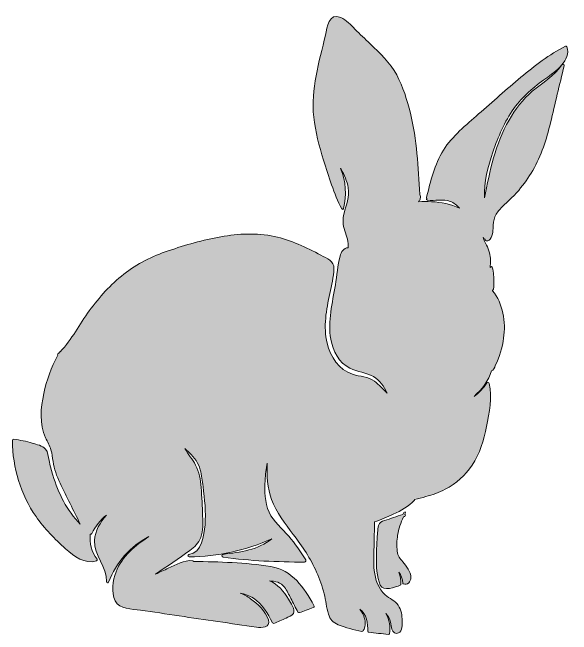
# Model space of a CAD drawing. Header units: inches. Extents: x -2 to 737, y -1000 to -384.
# Drawn here: x 654.7 to 736.1, y -894.6 to -804.1 of the extents above; entities that cross this region are included whole.
import ezdxf

# ---------------------------------------------------------------- set-up
doc = ezdxf.new("R2010")
doc.units = ezdxf.units.IN
doc.header["$MEASUREMENT"] = 0
doc.layers.add('Layer 1', color=7, linetype='Continuous')

# ---------------------------------------------------------------- blocks, each defined once
blk = doc.blocks.new('block 25')
at = {"layer": 'Layer 1', "true_color": 0x010101}
h = blk.add_hatch(color=178, dxfattribs=at)
h.dxf.hatch_style = 2
edge = h.paths.add_edge_path()
edge.add_spline(control_points=[(734.655, -811.738), (733.545, -813.355), (731.79, -814.305), (730.332, -815.562), (728.965, -816.74), (727.849, -818.192), (726.957, -819.757), (724.98, -823.221), (724.143, -827.164), (723.411, -831.052), (723.207, -828.821), (723.945, -826.511), (724.625, -824.421), (725.354, -822.178), (726.308, -819.992), (727.677, -818.061), (728.953, -816.263), (730.551, -814.956), (732.332, -813.691), (733.635, -812.766), (736.056, -811.008), (735.381, -809.112), (735.352, -809.032), (735.243, -808.968), (735.161, -809.011), (732.809, -810.218), (730.712, -811.844), (728.693, -813.537), (726.611, -815.282), (724.565, -817.076), (722.528, -818.873), (720.706, -820.481), (718.712, -822.055), (717.415, -824.144), (716.116, -826.236), (715.524, -828.662), (714.954, -831.031), (714.94, -831.091), (714.953, -831.143), (714.98, -831.184), (714.934, -831.27), (714.958, -831.391), (715.081, -831.408), (716.157, -831.558), (717.371, -831.215), (718.403, -831.588), (718.927, -831.777), (719.35, -832.205), (719.773, -832.564), (718.482, -832.006), (717.089, -831.704), (715.67, -831.63), (715.04, -831.597), (714.407, -831.607), (713.777, -831.65), (713.847, -831.615), (713.887, -831.541), (713.888, -831.466), (713.973, -831.453), (714.049, -831.391), (714.041, -831.28), (714.038, -831.238), (714.036, -831.197), (714.033, -831.155), (714.111, -830.957), (714.078, -830.762), (713.994, -830.575), (713.738, -826.62), (713.577, -822.615), (712.612, -818.759), (712.137, -816.86), (711.542, -814.914), (710.615, -813.183), (709.659, -811.396), (708.177, -810.047), (706.738, -808.657), (706.008, -807.951), (705.277, -807.247), (704.547, -806.541), (703.924, -805.939), (703.298, -805.176), (702.476, -804.832), (700.726, -804.101), (700.531, -806.223), (700.254, -807.41), (699.339, -811.332), (698.081, -815.26), (698.543, -819.329), (698.786, -821.458), (699.339, -823.539), (699.975, -825.58), (700.721, -827.978), (701.462, -830.434), (702.62, -832.671), (702.682, -832.791), (702.843, -832.772), (702.876, -832.641), (703.354, -830.693), (703.217, -828.667), (702.462, -826.82), (702.466, -826.819), (702.469, -826.821), (702.473, -826.82), (702.488, -826.841), (702.505, -826.861), (702.521, -826.883), (702.523, -826.886), (702.527, -826.887), (702.529, -826.89), (702.966, -827.759), (703.395, -828.624), (703.556, -829.603), (703.778, -830.95), (703.288, -832.053), (702.952, -833.312), (702.714, -834.203), (702.78, -834.997), (703.059, -835.866), (703.192, -836.279), (703.352, -836.684), (703.46, -837.105), (703.572, -837.539), (703.565, -837.913), (703.531, -838.324), (702.915, -838.371), (702.545, -838.92), (702.386, -839.553), (702.044, -840.914), (701.915, -842.362), (701.688, -843.747), (701.269, -846.304), (700.552, -849.048), (701.015, -851.642), (701.319, -853.348), (702.231, -855.045), (703.818, -855.862), (704.896, -856.416), (706.161, -856.48), (707.22, -857.075), (708.173, -857.612), (708.752, -858.522), (709.237, -859.468), (708.595, -858.935), (708.078, -858.261), (707.399, -857.763), (706.441, -857.061), (705.294, -857.083), (704.203, -856.74), (702.186, -856.107), (700.983, -854.167), (700.496, -852.209), (699.905, -849.832), (700.391, -847.346), (700.875, -844.994), (701.118, -843.817), (701.462, -842.571), (701.488, -841.364), (701.512, -840.242), (700.464, -839.875), (699.601, -839.417), (697.447, -838.274), (695.207, -837.206), (692.811, -836.69), (690.24, -836.136), (687.579, -836.282), (685.006, -836.743), (682.427, -837.206), (679.86, -837.928), (677.383, -838.779), (675.053, -839.579), (672.855, -840.652), (670.912, -842.177), (668.985, -843.688), (667.341, -845.522), (665.896, -847.492), (664.457, -849.454), (663.353, -851.695), (661.654, -853.452), (661.625, -853.468), (661.597, -853.489), (661.575, -853.526), (661.573, -853.53), (661.571, -853.534), (661.568, -853.538), (661.489, -853.619), (661.409, -853.7), (661.327, -853.779), (661.268, -853.835), (661.282, -853.914), (661.327, -853.971), (660.364, -855.717), (659.656, -857.592), (659.259, -859.55), (658.835, -861.645), (658.585, -863.972), (659.523, -865.962), (659.799, -866.55), (660.131, -867.113), (660.318, -867.74), (660.48, -868.282), (660.532, -868.846), (660.611, -869.405), (660.771, -870.532), (661.142, -871.543), (661.635, -872.565), (662.599, -874.562), (663.588, -876.547), (664.57, -878.535), (662.635, -876.563), (661.38, -874.033), (660.583, -871.394), (660.37, -870.689), (660.188, -869.976), (660.029, -869.257), (659.913, -868.732), (659.891, -868.059), (659.52, -867.635), (659.074, -867.125), (658.224, -866.943), (657.602, -866.756), (656.725, -866.491), (655.828, -866.31), (654.919, -866.199), (654.797, -866.184), (654.709, -866.27), (654.709, -866.39), (654.72, -870.313), (655.909, -874.202), (658.139, -877.435), (659.348, -879.189), (660.872, -880.697), (662.445, -882.123), (663.68, -883.243), (665.205, -884.412), (666.961, -883.876), (667.053, -883.848), (667.103, -883.723), (667.042, -883.643), (666.234, -882.589), (665.884, -881.285), (666.031, -879.986), (666.111, -880.02), (666.221, -880.004), (666.269, -879.902), (666.766, -878.832), (667.492, -877.928), (668.391, -877.219), (667.449, -878.256), (666.74, -879.519), (666.649, -880.92), (666.506, -883.128), (668.504, -884.732), (668.387, -886.891), (668.378, -887.069), (668.636, -887.158), (668.704, -886.973), (669.756, -884.099), (671.891, -881.742), (674.576, -880.349), (672.559, -881.651), (670.674, -883.196), (669.781, -885.494), (669.283, -886.773), (669.036, -888.401), (669.655, -889.691), (670.269, -890.971), (672.142, -890.864), (673.338, -891.043), (677.091, -891.604), (680.843, -892.174), (684.599, -892.714), (686.47, -892.983), (688.338, -893.271), (690.209, -893.534), (690.991, -893.643), (692.292, -893.622), (691.951, -892.464), (691.591, -891.243), (690.357, -890.093), (689.355, -889.387), (688.88, -889.053), (688.372, -888.778), (687.843, -888.557), (688.525, -888.703), (689.181, -888.935), (689.777, -889.315), (691.082, -890.149), (691.833, -891.557), (692.538, -892.887), (692.573, -892.951), (692.677, -893), (692.748, -892.969), (693.338, -892.712), (693.928, -892.455), (694.518, -892.196), (694.848, -892.052), (695.387, -891.896), (695.581, -891.549), (695.915, -890.953), (695.152, -889.96), (694.873, -889.47), (694.217, -888.32), (693.3, -887.256), (692.095, -886.793), (692.929, -886.818), (693.741, -887.02), (694.285, -887.706), (694.669, -888.19), (694.929, -888.816), (695.215, -889.364), (695.561, -890.022), (695.902, -890.684), (696.252, -891.34), (696.29, -891.412), (696.4, -891.443), (696.474, -891.416), (697.136, -891.169), (697.799, -890.92), (698.462, -890.676), (698.59, -890.629), (698.638, -890.494), (698.572, -890.376), (697.121, -887.789), (695.444, -885.203), (692.292, -884.708), (688.606, -884.128), (684.786, -884.008), (681.058, -883.963), (681.039, -883.914), (681, -883.874), (680.928, -883.865), (679.672, -883.716), (678.486, -884.454), (677.382, -884.958), (676.765, -885.24), (676.147, -885.523), (675.529, -885.805), (677.205, -884.683), (678.882, -883.556), (680.514, -882.377), (681.215, -881.871), (681.8, -881.304), (682.108, -880.478), (682.475, -879.49), (682.427, -878.395), (682.383, -877.36), (682.325, -875.971), (682.269, -874.579), (682.171, -873.193), (682.091, -872.052), (681.901, -870.959), (681.351, -869.945), (680.907, -869.127), (680.289, -868.358), (679.78, -867.546), (679.986, -867.75), (680.202, -867.946), (680.412, -868.136), (681.201, -868.853), (681.759, -869.607), (682.037, -870.648), (682.246, -871.435), (682.33, -872.256), (682.434, -873.061), (682.674, -874.909), (682.881, -876.782), (682.727, -878.647), (682.602, -880.157), (682.256, -882.712), (680.38, -882.972), (680.184, -882.999), (680.216, -883.32), (680.413, -883.318), (684.587, -883.27), (688.664, -882.376), (692.451, -880.656), (690.52, -882.28), (687.804, -882.649), (685.348, -882.934), (685.107, -882.961), (685.146, -883.307), (685.366, -883.339), (689.286, -883.9), (693.256, -884.035), (697.212, -884.065), (697.383, -884.067), (697.455, -883.859), (697.377, -883.73), (696.657, -882.526), (695.841, -881.378), (694.928, -880.312), (693.955, -879.175), (692.681, -878.19), (692.047, -876.805), (691.4, -875.391), (691.384, -873.696), (691.465, -872.17), (691.509, -871.324), (691.622, -870.49), (691.784, -869.664), (691.664, -871.448), (691.815, -873.302), (692.421, -874.957), (693.115, -876.853), (694.361, -878.466), (695.575, -880.054), (696.889, -881.772), (698.087, -883.532), (698.957, -885.524), (699.402, -886.543), (699.769, -887.595), (700.053, -888.671), (700.309, -889.641), (700.395, -890.657), (700.673, -891.617), (700.902, -892.408), (701.363, -892.864), (702.115, -893.163), (703.224, -893.604), (704.389, -893.917), (705.558, -894.151), (705.657, -894.171), (705.72, -894.109), (705.741, -894.034), (705.975, -893.812), (706.061, -893.172), (706.05, -892.943), (706.011, -892.183), (705.717, -891.485), (705.242, -890.912), (706.274, -891.566), (706.382, -893.024), (706.432, -894.167), (706.434, -894.222), (706.49, -894.269), (706.542, -894.275), (707.499, -894.376), (708.455, -894.483), (709.411, -894.591), (709.488, -894.6), (709.571, -894.556), (709.583, -894.473), (709.735, -893.459), (709.532, -892.448), (709.053, -891.56), (709.385, -891.898), (709.621, -892.315), (709.723, -892.797), (709.795, -893.142), (709.786, -893.505), (709.906, -893.84), (710.054, -894.254), (710.429, -894.601), (710.89, -894.372), (711.477, -894.08), (711.437, -893.174), (711.418, -892.633), (711.39, -891.844), (711.299, -891.009), (710.84, -890.341), (710.367, -889.653), (709.57, -889.361), (708.959, -888.825), (707.948, -887.937), (707.488, -886.578), (707.344, -885.276), (707.218, -884.142), (707.284, -882.993), (707.314, -881.855), (707.346, -880.641), (707.37, -879.427), (707.401, -878.213), (708.321, -877.899), (709.246, -877.45), (710.122, -877.075), (711.254, -876.59), (712.359, -876.001), (713.184, -875.065), (713.213, -875.033), (713.222, -874.989), (713.223, -874.946), (713.759, -874.877), (714.332, -874.677), (714.842, -874.538), (715.823, -874.272), (716.785, -873.942), (717.686, -873.469), (719.247, -872.65), (720.604, -871.421), (721.586, -869.959), (722.715, -868.277), (723.314, -866.316), (723.692, -864.343), (724.073, -862.354), (724.574, -860.078), (724.045, -858.083), (724.012, -857.956), (723.841, -857.876), (723.751, -858.005), (723.225, -858.758), (722.599, -859.416), (721.884, -859.966), (722.992, -858.894), (724.059, -857.656), (724.385, -856.221), (724.385, -856.221), (724.387, -856.222), (724.388, -856.222), (724.712, -856.241), (724.87, -855.682), (724.96, -855.485), (725.543, -854.214), (725.982, -852.863), (726.174, -851.475), (726.493, -849.167), (726.118, -846.41), (724.544, -844.582), (724.548, -844.579), (724.554, -844.577), (724.558, -844.574), (724.814, -844.344), (724.751, -843.72), (724.76, -843.421), (724.781, -842.659), (724.692, -841.919), (724.522, -841.177), (724.494, -841.056), (724.324, -841.054), (724.267, -841.151), (724.245, -841.171), (724.224, -841.192), (724.202, -841.212), (724.298, -840.493), (724.279, -839.772), (724.114, -839.058), (723.934, -838.283), (723.44, -837.584), (723.176, -836.839), (723.257, -836.938), (723.354, -837.025), (723.466, -837.088), (723.464, -837.109), (723.462, -837.128), (723.463, -837.153), (723.468, -837.247), (723.548, -837.313), (723.634, -837.332), (724.315, -837.484), (724.578, -836.349), (724.626, -835.884), (724.684, -835.324), (724.626, -834.748), (724.773, -834.199), (724.914, -833.674), (725.227, -833.222), (725.58, -832.818), (726.452, -831.818), (727.504, -830.997), (728.365, -829.981), (729.131, -829.076), (729.819, -828.107), (730.414, -827.082), (731.674, -824.914), (732.408, -822.57), (732.991, -820.143), (733.654, -817.386), (734.305, -814.625), (734.979, -811.87), (735.028, -811.669), (734.765, -811.577), (734.655, -811.738)], knot_values=[0, 0, 0, 0, 1, 1, 1, 2, 2, 2, 3, 3, 3, 4, 4, 4, 5, 5, 5, 6, 6, 6, 7, 7, 7, 8, 8, 8, 9, 9, 9, 10, 10, 10, 11, 11, 11, 12, 12, 12, 13, 13, 13, 14, 14, 14, 15, 15, 15, 16, 16, 16, 17, 17, 17, 18, 18, 18, 19, 19, 19, 20, 20, 20, 21, 21, 21, 22, 22, 22, 23, 23, 23, 24, 24, 24, 25, 25, 25, 26, 26, 26, 27, 27, 27, 28, 28, 28, 29, 29, 29, 30, 30, 30, 31, 31, 31, 32, 32, 32, 33, 33, 33, 34, 34, 34, 35, 35, 35, 36, 36, 36, 37, 37, 37, 38, 38, 38, 39, 39, 39, 40, 40, 40, 41, 41, 41, 42, 42, 42, 43, 43, 43, 44, 44, 44, 45, 45, 45, 46, 46, 46, 47, 47, 47, 48, 48, 48, 49, 49, 49, 50, 50, 50, 51, 51, 51, 52, 52, 52, 53, 53, 53, 54, 54, 54, 55, 55, 55, 56, 56, 56, 57, 57, 57, 58, 58, 58, 59, 59, 59, 60, 60, 60, 61, 61, 61, 62, 62, 62, 63, 63, 63, 64, 64, 64, 65, 65, 65, 66, 66, 66, 67, 67, 67, 68, 68, 68, 69, 69, 69, 70, 70, 70, 71, 71, 71, 72, 72, 72, 73, 73, 73, 74, 74, 74, 75, 75, 75, 76, 76, 76, 77, 77, 77, 78, 78, 78, 79, 79, 79, 80, 80, 80, 81, 81, 81, 82, 82, 82, 83, 83, 83, 84, 84, 84, 85, 85, 85, 86, 86, 86, 87, 87, 87, 88, 88, 88, 89, 89, 89, 90, 90, 90, 91, 91, 91, 92, 92, 92, 93, 93, 93, 94, 94, 94, 95, 95, 95, 96, 96, 96, 97, 97, 97, 98, 98, 98, 99, 99, 99, 100, 100, 100, 101, 101, 101, 102, 102, 102, 103, 103, 103, 104, 104, 104, 105, 105, 105, 106, 106, 106, 107, 107, 107, 108, 108, 108, 109, 109, 109, 110, 110, 110, 111, 111, 111, 112, 112, 112, 113, 113, 113, 114, 114, 114, 115, 115, 115, 116, 116, 116, 117, 117, 117, 118, 118, 118, 119, 119, 119, 120, 120, 120, 121, 121, 121, 122, 122, 122, 123, 123, 123, 124, 124, 124, 125, 125, 125, 126, 126, 126, 127, 127, 127, 128, 128, 128, 129, 129, 129, 130, 130, 130, 131, 131, 131, 132, 132, 132, 133, 133, 133, 134, 134, 134, 135, 135, 135, 136, 136, 136, 137, 137, 137, 138, 138, 138, 139, 139, 139, 140, 140, 140, 141, 141, 141, 142, 142, 142, 143, 143, 143, 144, 144, 144, 145, 145, 145, 146, 146, 146, 147, 147, 147, 148, 148, 148, 149, 149, 149, 150, 150, 150, 151, 151, 151, 152, 152, 152, 153, 153, 153, 154, 154, 154, 155, 155, 155, 156, 156, 156, 157, 157, 157, 158, 158, 158, 159, 159, 159, 160, 160, 160, 161, 161, 161, 162, 162, 162, 163, 163, 163, 164, 164, 164, 165, 165, 165, 166, 166, 166, 167, 167, 167, 168, 168, 168, 169, 169, 169, 170, 170, 170, 171, 171, 171, 172, 172, 172, 173, 173, 173, 174, 174, 174, 175, 175, 175, 176, 176, 176, 177, 177, 177, 178, 178, 178, 179, 179, 179, 180, 180, 180, 181, 181, 181, 182, 182, 182, 183, 183, 183, 184, 184, 184, 185, 185, 185, 186, 186, 186, 187, 187, 187, 188, 188, 188, 189, 189, 189, 190, 190, 190, 190], degree=3, periodic=1)
h = blk.add_hatch(color=178, dxfattribs=at)
h.dxf.hatch_style = 2
edge = h.paths.add_edge_path()
edge.add_spline(control_points=[(710.691, -882.474), (710.597, -881.713), (710.631, -880.916), (710.75, -880.158), (710.901, -879.191), (711.227, -878.336), (711.614, -877.467), (711.668, -877.449), (711.723, -877.432), (711.778, -877.414), (711.948, -877.357), (711.915, -877.141), (711.788, -877.083), (711.82, -877.012), (711.852, -876.942), (711.886, -876.871), (711.927, -876.782), (711.798, -876.699), (711.739, -876.779), (711.656, -876.892), (711.576, -877.01), (711.499, -877.132), (710.612, -877.422), (709.727, -877.72), (708.846, -878.024), (708.447, -878.162), (708.124, -878.285), (707.991, -878.717), (707.794, -879.36), (707.821, -880.153), (707.767, -880.822), (707.701, -881.624), (707.655, -882.429), (707.656, -883.234), (707.658, -884.585), (707.7, -886.167), (708.229, -887.433), (708.632, -888.396), (710.458, -887.683), (711.142, -887.423), (711.197, -887.402), (711.238, -887.357), (711.237, -887.295), (711.225, -886.671), (711.126, -886.091), (710.928, -885.524), (711.274, -885.971), (711.462, -886.5), (711.491, -887.103), (711.493, -887.149), (711.53, -887.2), (711.573, -887.216), (712.205, -887.455), (712.683, -886.931), (712.68, -886.31), (712.676, -885.48), (712.025, -884.602), (711.5, -884.015), (711.059, -883.522), (710.776, -883.172), (710.691, -882.474)], knot_values=[0, 0, 0, 0, 1, 1, 1, 2, 2, 2, 3, 3, 3, 4, 4, 4, 5, 5, 5, 6, 6, 6, 7, 7, 7, 8, 8, 8, 9, 9, 9, 10, 10, 10, 11, 11, 11, 12, 12, 12, 13, 13, 13, 14, 14, 14, 15, 15, 15, 16, 16, 16, 17, 17, 17, 18, 18, 18, 19, 19, 19, 20, 20, 20, 20], degree=3, periodic=1)
at = {"layer": 'Layer 1', "lineweight": 0}
for points, knots in [([(734.655, -811.738), (733.545, -813.355), (731.79, -814.305), (730.332, -815.562), (728.965, -816.74), (727.849, -818.192), (726.957, -819.757), (724.98, -823.221), (724.143, -827.164), (723.411, -831.052), (723.207, -828.821), (723.945, -826.511), (724.625, -824.421), (725.354, -822.178), (726.308, -819.992), (727.677, -818.061), (728.953, -816.263), (730.551, -814.956), (732.332, -813.691), (733.635, -812.766), (736.056, -811.008), (735.381, -809.112), (735.352, -809.032), (735.243, -808.968), (735.161, -809.011), (732.809, -810.218), (730.712, -811.844), (728.693, -813.537), (726.611, -815.282), (724.565, -817.076), (722.528, -818.873), (720.706, -820.481), (718.712, -822.055), (717.415, -824.144), (716.116, -826.236), (715.524, -828.662), (714.954, -831.031), (714.94, -831.091), (714.953, -831.143), (714.98, -831.184), (714.934, -831.27), (714.958, -831.391), (715.081, -831.408), (716.157, -831.558), (717.371, -831.215), (718.403, -831.588), (718.927, -831.777), (719.35, -832.205), (719.773, -832.564), (718.482, -832.006), (717.089, -831.704), (715.67, -831.63), (715.04, -831.597), (714.407, -831.607), (713.777, -831.65), (713.847, -831.615), (713.887, -831.541), (713.888, -831.466), (713.973, -831.453), (714.049, -831.391), (714.041, -831.28), (714.038, -831.238), (714.036, -831.197), (714.033, -831.155), (714.111, -830.957), (714.078, -830.762), (713.994, -830.575), (713.738, -826.62), (713.577, -822.615), (712.612, -818.759), (712.137, -816.86), (711.542, -814.914), (710.615, -813.183), (709.659, -811.396), (708.177, -810.047), (706.738, -808.657), (706.008, -807.951), (705.277, -807.247), (704.547, -806.541), (703.924, -805.939), (703.298, -805.176), (702.476, -804.832), (700.726, -804.101), (700.531, -806.223), (700.254, -807.41), (699.339, -811.332), (698.081, -815.26), (698.543, -819.329), (698.786, -821.458), (699.339, -823.539), (699.975, -825.58), (700.721, -827.978), (701.462, -830.434), (702.62, -832.671), (702.682, -832.791), (702.843, -832.772), (702.876, -832.641), (703.354, -830.693), (703.217, -828.667), (702.462, -826.82), (702.466, -826.819), (702.469, -826.821), (702.473, -826.82), (702.488, -826.841), (702.505, -826.861), (702.521, -826.883), (702.523, -826.886), (702.527, -826.887), (702.529, -826.89), (702.966, -827.759), (703.395, -828.624), (703.556, -829.603), (703.778, -830.95), (703.288, -832.053), (702.952, -833.312), (702.714, -834.203), (702.78, -834.997), (703.059, -835.866), (703.192, -836.279), (703.352, -836.684), (703.46, -837.105), (703.572, -837.539), (703.565, -837.913), (703.531, -838.324), (702.915, -838.371), (702.545, -838.92), (702.386, -839.553), (702.044, -840.914), (701.915, -842.362), (701.688, -843.747), (701.269, -846.304), (700.552, -849.048), (701.015, -851.642), (701.319, -853.348), (702.231, -855.045), (703.818, -855.862), (704.896, -856.416), (706.161, -856.48), (707.22, -857.075), (708.173, -857.612), (708.752, -858.522), (709.237, -859.468), (708.595, -858.935), (708.078, -858.261), (707.399, -857.763), (706.441, -857.061), (705.294, -857.083), (704.203, -856.74), (702.186, -856.107), (700.983, -854.167), (700.496, -852.209), (699.905, -849.832), (700.391, -847.346), (700.875, -844.994), (701.118, -843.817), (701.462, -842.571), (701.488, -841.364), (701.512, -840.242), (700.464, -839.875), (699.601, -839.417), (697.447, -838.274), (695.207, -837.206), (692.811, -836.69), (690.24, -836.136), (687.579, -836.282), (685.006, -836.743), (682.427, -837.206), (679.86, -837.928), (677.383, -838.779), (675.053, -839.579), (672.855, -840.652), (670.912, -842.177), (668.985, -843.688), (667.341, -845.522), (665.896, -847.492), (664.457, -849.454), (663.353, -851.695), (661.654, -853.452), (661.625, -853.468), (661.597, -853.489), (661.575, -853.526), (661.573, -853.53), (661.571, -853.534), (661.568, -853.538), (661.489, -853.619), (661.409, -853.7), (661.327, -853.779), (661.268, -853.835), (661.282, -853.914), (661.327, -853.971), (660.364, -855.717), (659.656, -857.592), (659.259, -859.55), (658.835, -861.645), (658.585, -863.972), (659.523, -865.962), (659.799, -866.55), (660.131, -867.113), (660.318, -867.74), (660.48, -868.282), (660.532, -868.846), (660.611, -869.405), (660.771, -870.532), (661.142, -871.543), (661.635, -872.565), (662.599, -874.562), (663.588, -876.547), (664.57, -878.535), (662.635, -876.563), (661.38, -874.033), (660.583, -871.394), (660.37, -870.689), (660.188, -869.976), (660.029, -869.257), (659.913, -868.732), (659.891, -868.059), (659.52, -867.635), (659.074, -867.125), (658.224, -866.943), (657.602, -866.756), (656.725, -866.491), (655.828, -866.31), (654.919, -866.199), (654.797, -866.184), (654.709, -866.27), (654.709, -866.39), (654.72, -870.313), (655.909, -874.202), (658.139, -877.435), (659.348, -879.189), (660.872, -880.697), (662.445, -882.123), (663.68, -883.243), (665.205, -884.412), (666.961, -883.876), (667.053, -883.848), (667.103, -883.723), (667.042, -883.643), (666.234, -882.589), (665.884, -881.285), (666.031, -879.986), (666.111, -880.02), (666.221, -880.004), (666.269, -879.902), (666.766, -878.832), (667.492, -877.928), (668.391, -877.219), (667.449, -878.256), (666.74, -879.519), (666.649, -880.92), (666.506, -883.128), (668.504, -884.732), (668.387, -886.891), (668.378, -887.069), (668.636, -887.158), (668.704, -886.973), (669.756, -884.099), (671.891, -881.742), (674.576, -880.349), (672.559, -881.651), (670.674, -883.196), (669.781, -885.494), (669.283, -886.773), (669.036, -888.401), (669.655, -889.691), (670.269, -890.971), (672.142, -890.864), (673.338, -891.043), (677.091, -891.604), (680.843, -892.174), (684.599, -892.714), (686.47, -892.983), (688.338, -893.271), (690.209, -893.534), (690.991, -893.643), (692.292, -893.622), (691.951, -892.464), (691.591, -891.243), (690.357, -890.093), (689.355, -889.387), (688.88, -889.053), (688.372, -888.778), (687.843, -888.557), (688.525, -888.703), (689.181, -888.935), (689.777, -889.315), (691.082, -890.149), (691.833, -891.557), (692.538, -892.887), (692.573, -892.951), (692.677, -893), (692.748, -892.969), (693.338, -892.712), (693.928, -892.455), (694.518, -892.196), (694.848, -892.052), (695.387, -891.896), (695.581, -891.549), (695.915, -890.953), (695.152, -889.96), (694.873, -889.47), (694.217, -888.32), (693.3, -887.256), (692.095, -886.793), (692.929, -886.818), (693.741, -887.02), (694.285, -887.706), (694.669, -888.19), (694.929, -888.816), (695.215, -889.364), (695.561, -890.022), (695.902, -890.684), (696.252, -891.34), (696.29, -891.412), (696.4, -891.443), (696.474, -891.416), (697.136, -891.169), (697.799, -890.92), (698.462, -890.676), (698.59, -890.629), (698.638, -890.494), (698.572, -890.376), (697.121, -887.789), (695.444, -885.203), (692.292, -884.708), (688.606, -884.128), (684.786, -884.008), (681.058, -883.963), (681.039, -883.914), (681, -883.874), (680.928, -883.865), (679.672, -883.716), (678.486, -884.454), (677.382, -884.958), (676.765, -885.24), (676.147, -885.523), (675.529, -885.805), (677.205, -884.683), (678.882, -883.556), (680.514, -882.377), (681.215, -881.871), (681.8, -881.304), (682.108, -880.478), (682.475, -879.49), (682.427, -878.395), (682.383, -877.36), (682.325, -875.971), (682.269, -874.579), (682.171, -873.193), (682.091, -872.052), (681.901, -870.959), (681.351, -869.945), (680.907, -869.127), (680.289, -868.358), (679.78, -867.546), (679.986, -867.75), (680.202, -867.946), (680.412, -868.136), (681.201, -868.853), (681.759, -869.607), (682.037, -870.648), (682.246, -871.435), (682.33, -872.256), (682.434, -873.061), (682.674, -874.909), (682.881, -876.782), (682.727, -878.647), (682.602, -880.157), (682.256, -882.712), (680.38, -882.972), (680.184, -882.999), (680.216, -883.32), (680.413, -883.318), (684.587, -883.27), (688.664, -882.376), (692.451, -880.656), (690.52, -882.28), (687.804, -882.649), (685.348, -882.934), (685.107, -882.961), (685.146, -883.307), (685.366, -883.339), (689.286, -883.9), (693.256, -884.035), (697.212, -884.065), (697.383, -884.067), (697.455, -883.859), (697.377, -883.73), (696.657, -882.526), (695.841, -881.378), (694.928, -880.312), (693.955, -879.175), (692.681, -878.19), (692.047, -876.805), (691.4, -875.391), (691.384, -873.696), (691.465, -872.17), (691.509, -871.324), (691.622, -870.49), (691.784, -869.664), (691.664, -871.448), (691.815, -873.302), (692.421, -874.957), (693.115, -876.853), (694.361, -878.466), (695.575, -880.054), (696.889, -881.772), (698.087, -883.532), (698.957, -885.524), (699.402, -886.543), (699.769, -887.595), (700.053, -888.671), (700.309, -889.641), (700.395, -890.657), (700.673, -891.617), (700.902, -892.408), (701.363, -892.864), (702.115, -893.163), (703.224, -893.604), (704.389, -893.917), (705.558, -894.151), (705.657, -894.171), (705.72, -894.109), (705.741, -894.034), (705.975, -893.812), (706.061, -893.172), (706.05, -892.943), (706.011, -892.183), (705.717, -891.485), (705.242, -890.912), (706.274, -891.566), (706.382, -893.024), (706.432, -894.167), (706.434, -894.222), (706.49, -894.269), (706.542, -894.275), (707.499, -894.376), (708.455, -894.483), (709.411, -894.591), (709.488, -894.6), (709.571, -894.556), (709.583, -894.473), (709.735, -893.459), (709.532, -892.448), (709.053, -891.56), (709.385, -891.898), (709.621, -892.315), (709.723, -892.797), (709.795, -893.142), (709.786, -893.505), (709.906, -893.84), (710.054, -894.254), (710.429, -894.601), (710.89, -894.372), (711.477, -894.08), (711.437, -893.174), (711.418, -892.633), (711.39, -891.844), (711.299, -891.009), (710.84, -890.341), (710.367, -889.653), (709.57, -889.361), (708.959, -888.825), (707.948, -887.937), (707.488, -886.578), (707.344, -885.276), (707.218, -884.142), (707.284, -882.993), (707.314, -881.855), (707.346, -880.641), (707.37, -879.427), (707.401, -878.213), (708.321, -877.899), (709.246, -877.45), (710.122, -877.075), (711.254, -876.59), (712.359, -876.001), (713.184, -875.065), (713.213, -875.033), (713.222, -874.989), (713.223, -874.946), (713.759, -874.877), (714.332, -874.677), (714.842, -874.538), (715.823, -874.272), (716.785, -873.942), (717.686, -873.469), (719.247, -872.65), (720.604, -871.421), (721.586, -869.959), (722.715, -868.277), (723.314, -866.316), (723.692, -864.343), (724.073, -862.354), (724.574, -860.078), (724.045, -858.083), (724.012, -857.956), (723.841, -857.876), (723.751, -858.005), (723.225, -858.758), (722.599, -859.416), (721.884, -859.966), (722.992, -858.894), (724.059, -857.656), (724.385, -856.221), (724.385, -856.221), (724.387, -856.222), (724.388, -856.222), (724.712, -856.241), (724.87, -855.682), (724.96, -855.485), (725.543, -854.214), (725.982, -852.863), (726.174, -851.475), (726.493, -849.167), (726.118, -846.41), (724.544, -844.582), (724.548, -844.579), (724.554, -844.577), (724.558, -844.574), (724.814, -844.344), (724.751, -843.72), (724.76, -843.421), (724.781, -842.659), (724.692, -841.919), (724.522, -841.177), (724.494, -841.056), (724.324, -841.054), (724.267, -841.151), (724.245, -841.171), (724.224, -841.192), (724.202, -841.212), (724.298, -840.493), (724.279, -839.772), (724.114, -839.058), (723.934, -838.283), (723.44, -837.584), (723.176, -836.839), (723.257, -836.938), (723.354, -837.025), (723.466, -837.088), (723.464, -837.109), (723.462, -837.128), (723.463, -837.153), (723.468, -837.247), (723.548, -837.313), (723.634, -837.332), (724.315, -837.484), (724.578, -836.349), (724.626, -835.884), (724.684, -835.324), (724.626, -834.748), (724.773, -834.199), (724.914, -833.674), (725.227, -833.222), (725.58, -832.818), (726.452, -831.818), (727.504, -830.997), (728.365, -829.981), (729.131, -829.076), (729.819, -828.107), (730.414, -827.082), (731.674, -824.914), (732.408, -822.57), (732.991, -820.143), (733.654, -817.386), (734.305, -814.625), (734.979, -811.87), (735.028, -811.669), (734.765, -811.577), (734.655, -811.738)], [0, 0, 0, 0, 1, 1, 1, 2, 2, 2, 3, 3, 3, 4, 4, 4, 5, 5, 5, 6, 6, 6, 7, 7, 7, 8, 8, 8, 9, 9, 9, 10, 10, 10, 11, 11, 11, 12, 12, 12, 13, 13, 13, 14, 14, 14, 15, 15, 15, 16, 16, 16, 17, 17, 17, 18, 18, 18, 19, 19, 19, 20, 20, 20, 21, 21, 21, 22, 22, 22, 23, 23, 23, 24, 24, 24, 25, 25, 25, 26, 26, 26, 27, 27, 27, 28, 28, 28, 29, 29, 29, 30, 30, 30, 31, 31, 31, 32, 32, 32, 33, 33, 33, 34, 34, 34, 35, 35, 35, 36, 36, 36, 37, 37, 37, 38, 38, 38, 39, 39, 39, 40, 40, 40, 41, 41, 41, 42, 42, 42, 43, 43, 43, 44, 44, 44, 45, 45, 45, 46, 46, 46, 47, 47, 47, 48, 48, 48, 49, 49, 49, 50, 50, 50, 51, 51, 51, 52, 52, 52, 53, 53, 53, 54, 54, 54, 55, 55, 55, 56, 56, 56, 57, 57, 57, 58, 58, 58, 59, 59, 59, 60, 60, 60, 61, 61, 61, 62, 62, 62, 63, 63, 63, 64, 64, 64, 65, 65, 65, 66, 66, 66, 67, 67, 67, 68, 68, 68, 69, 69, 69, 70, 70, 70, 71, 71, 71, 72, 72, 72, 73, 73, 73, 74, 74, 74, 75, 75, 75, 76, 76, 76, 77, 77, 77, 78, 78, 78, 79, 79, 79, 80, 80, 80, 81, 81, 81, 82, 82, 82, 83, 83, 83, 84, 84, 84, 85, 85, 85, 86, 86, 86, 87, 87, 87, 88, 88, 88, 89, 89, 89, 90, 90, 90, 91, 91, 91, 92, 92, 92, 93, 93, 93, 94, 94, 94, 95, 95, 95, 96, 96, 96, 97, 97, 97, 98, 98, 98, 99, 99, 99, 100, 100, 100, 101, 101, 101, 102, 102, 102, 103, 103, 103, 104, 104, 104, 105, 105, 105, 106, 106, 106, 107, 107, 107, 108, 108, 108, 109, 109, 109, 110, 110, 110, 111, 111, 111, 112, 112, 112, 113, 113, 113, 114, 114, 114, 115, 115, 115, 116, 116, 116, 117, 117, 117, 118, 118, 118, 119, 119, 119, 120, 120, 120, 121, 121, 121, 122, 122, 122, 123, 123, 123, 124, 124, 124, 125, 125, 125, 126, 126, 126, 127, 127, 127, 128, 128, 128, 129, 129, 129, 130, 130, 130, 131, 131, 131, 132, 132, 132, 133, 133, 133, 134, 134, 134, 135, 135, 135, 136, 136, 136, 137, 137, 137, 138, 138, 138, 139, 139, 139, 140, 140, 140, 141, 141, 141, 142, 142, 142, 143, 143, 143, 144, 144, 144, 145, 145, 145, 146, 146, 146, 147, 147, 147, 148, 148, 148, 149, 149, 149, 150, 150, 150, 151, 151, 151, 152, 152, 152, 153, 153, 153, 154, 154, 154, 155, 155, 155, 156, 156, 156, 157, 157, 157, 158, 158, 158, 159, 159, 159, 160, 160, 160, 161, 161, 161, 162, 162, 162, 163, 163, 163, 164, 164, 164, 165, 165, 165, 166, 166, 166, 167, 167, 167, 168, 168, 168, 169, 169, 169, 170, 170, 170, 171, 171, 171, 172, 172, 172, 173, 173, 173, 174, 174, 174, 175, 175, 175, 176, 176, 176, 177, 177, 177, 178, 178, 178, 179, 179, 179, 180, 180, 180, 181, 181, 181, 182, 182, 182, 183, 183, 183, 184, 184, 184, 185, 185, 185, 186, 186, 186, 187, 187, 187, 188, 188, 188, 189, 189, 189, 190, 190, 190, 190]), ([(710.691, -882.474), (710.597, -881.713), (710.631, -880.916), (710.75, -880.158), (710.901, -879.191), (711.227, -878.336), (711.614, -877.467), (711.668, -877.449), (711.723, -877.432), (711.778, -877.414), (711.948, -877.357), (711.915, -877.141), (711.788, -877.083), (711.82, -877.012), (711.852, -876.942), (711.886, -876.871), (711.927, -876.782), (711.798, -876.699), (711.739, -876.779), (711.656, -876.892), (711.576, -877.01), (711.499, -877.132), (710.612, -877.422), (709.727, -877.72), (708.846, -878.024), (708.447, -878.162), (708.124, -878.285), (707.991, -878.717), (707.794, -879.36), (707.821, -880.153), (707.767, -880.822), (707.701, -881.624), (707.655, -882.429), (707.656, -883.234), (707.658, -884.585), (707.7, -886.167), (708.229, -887.433), (708.632, -888.396), (710.458, -887.683), (711.142, -887.423), (711.197, -887.402), (711.238, -887.357), (711.237, -887.295), (711.225, -886.671), (711.126, -886.091), (710.928, -885.524), (711.274, -885.971), (711.462, -886.5), (711.491, -887.103), (711.493, -887.149), (711.53, -887.2), (711.573, -887.216), (712.205, -887.455), (712.683, -886.931), (712.68, -886.31), (712.676, -885.48), (712.025, -884.602), (711.5, -884.015), (711.059, -883.522), (710.776, -883.172), (710.691, -882.474)], [0, 0, 0, 0, 1, 1, 1, 2, 2, 2, 3, 3, 3, 4, 4, 4, 5, 5, 5, 6, 6, 6, 7, 7, 7, 8, 8, 8, 9, 9, 9, 10, 10, 10, 11, 11, 11, 12, 12, 12, 13, 13, 13, 14, 14, 14, 15, 15, 15, 16, 16, 16, 17, 17, 17, 18, 18, 18, 19, 19, 19, 20, 20, 20, 20])]:
    blk.add_open_spline(points, degree=3, knots=knots, dxfattribs=at)
blk = doc.blocks.new('block 22')
at = {"layer": 'Layer 1'}
blk.add_blockref('block 25', (0, 0), dxfattribs=at)

msp = doc.modelspace()

# ---------------------------------------------------------------- block references
at = {"layer": 'Layer 1'}
msp.add_blockref('block 22', (0, 0), dxfattribs=at)

doc.saveas('drawing.dxf')
